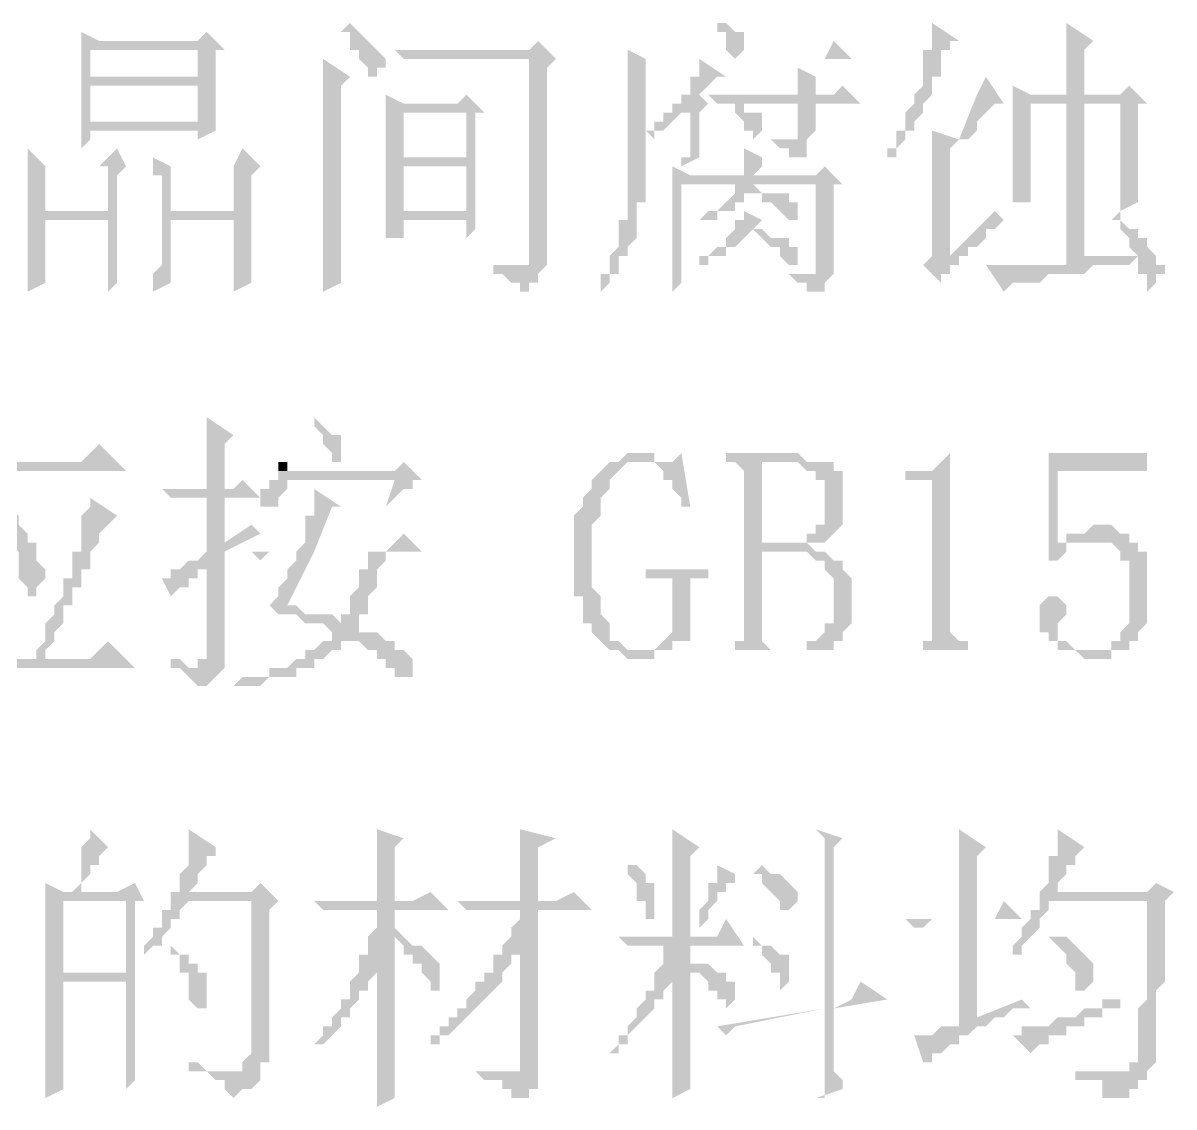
# Model space of a CAD drawing. Extents: x 51 to 246, y 3 to 417.
# Drawn here: x 193.53 to 198.97, y 334.52 to 339.64 of the extents above; entities that cross this region are included whole.
import ezdxf

# ---------------------------------------------------------------- set-up
doc = ezdxf.new("R2010")
doc.units = 0
doc.header["$MEASUREMENT"] = 0
doc.layers.add('_____1', color=160, linetype='Continuous')

msp = doc.modelspace()

# ---------------------------------------------------------------- hatches: boundary and pattern name
at = {"layer": '_____1'}
for points in [[(195.072, 339.6399), (195.0296, 339.5977), (195.072, 339.5977), (195.072, 339.513), (195.1144, 339.513), (195.1144, 339.4706), (195.1567, 339.4284), (195.1567, 339.386), (195.1991, 339.386), (195.1991, 339.4284), (195.2415, 339.4284), (195.2415, 339.4706)], [(196.7229, 339.2167), (196.6805, 339.2167), (196.6805, 339.005), (196.6385, 339.005), (196.6385, 338.9626), (196.7229, 339.005)], [(195.6645, 338.9626), (195.6222, 338.9626), (195.6222, 338.7511), (195.2415, 338.7511), (195.2415, 338.6239), (195.3259, 338.6239), (195.3259, 338.7087), (195.6645, 338.7087)], [(196.9771, 338.878), (196.8924, 338.878), (196.8924, 338.8356), (196.85, 338.7933), (196.8076, 338.7511), (196.7653, 338.7511), (196.7229, 338.7087), (196.8076, 338.7087), (196.8076, 338.7511), (196.8924, 338.7511), (196.8924, 338.7933), (196.9347, 338.7933), (196.9347, 338.8356), (196.9771, 338.8356)], [(194.6062, 338.7087), (194.5218, 338.7087), (194.5218, 338.497), (194.1832, 338.497), (194.1408, 338.4546), (194.1408, 338.37), (194.2252, 338.4122), (194.2252, 338.497), (194.6062, 338.497)], [(195.6645, 338.7087), (195.6222, 338.7087), (195.6222, 338.6239), (195.6645, 338.6663)], [(197.0195, 338.6663), (196.9771, 338.6663), (197.0615, 338.5816), (197.1039, 338.5816), (197.1039, 338.5394), (197.1463, 338.497), (197.1887, 338.497), (197.1887, 338.5816), (197.1463, 338.5816), (197.1463, 338.6239), (197.0615, 338.6239)], [(194.6062, 338.497), (194.5218, 338.497), (194.5218, 338.37), (194.6062, 338.4122)], [(194.9028, 337.7773), (194.9028, 337.7349), (194.9449, 337.6927), (194.9449, 337.6504), (194.9872, 337.608), (194.9872, 337.5656), (195.0296, 337.5656), (195.0296, 337.6927), (194.9872, 337.6927)], [(194.7333, 337.5232), (194.7757, 337.5232), (194.7757, 337.5656), (194.7333, 337.5656)], [(195.2415, 337.1424), (195.1567, 337.1424), (195.1567, 337.0576), (195.1144, 337.0576), (195.1144, 336.9731), (195.072, 336.9307), (195.072, 336.8459), (195.0296, 336.8459), (195.0296, 336.8036), (194.9028, 336.8036), (194.9449, 336.8036), (194.9872, 336.7614), (194.9872, 336.719), (194.9449, 336.719), (194.9028, 336.6766), (194.8605, 336.6766), (194.8605, 336.6344), (194.8181, 336.6344), (194.7757, 336.592), (194.691, 336.592), (194.691, 336.5497), (194.5638, 336.5497), (194.5218, 336.5073), (194.6486, 336.5073), (194.691, 336.5497), (194.8181, 336.5497), (194.8181, 336.592), (194.9028, 336.592), (194.9028, 336.6344), (194.9449, 336.6344), (194.9872, 336.6766), (195.0296, 336.6766), (195.0296, 336.719), (195.072, 336.719), (195.1991, 336.7614), (195.1144, 336.7614), (195.1144, 336.8459), (195.1567, 336.8459), (195.1567, 336.9307), (195.1991, 336.9731), (195.1991, 337.0576), (195.2415, 337.1)], [(197.0195, 335.6606), (196.9771, 335.6183), (197.0195, 335.6183), (197.0195, 335.5761), (197.1039, 335.4913), (197.1039, 335.4489), (197.1463, 335.4489), (197.1887, 335.4913), (197.1887, 335.5337), (197.1039, 335.6183), (197.0615, 335.6183)], [(195.3259, 335.322), (195.2835, 335.322), (195.3259, 335.2796), (195.3259, 335.2372), (195.3683, 335.2372), (195.3683, 335.195), (195.4106, 335.195), (195.4106, 335.1527), (195.453, 335.1103), (195.453, 335.0679), (195.4954, 335.0679), (195.4954, 335.195), (195.4106, 335.2796), (195.3683, 335.2796)], [(198.4165, 335.322), (198.3741, 335.322), (198.4585, 335.2372), (198.4585, 335.195), (198.5009, 335.1527), (198.5009, 335.0679), (198.5433, 335.0679), (198.5856, 335.1103), (198.5856, 335.195), (198.5433, 335.2372), (198.5009, 335.2796), (198.4585, 335.322)], [(194.2252, 335.2796), (194.2252, 335.2372), (194.2676, 335.2372), (194.2676, 335.1527), (194.3099, 335.1527), (194.3099, 335.0257), (194.3523, 334.9833), (194.3947, 334.9833), (194.3947, 335.1527), (194.3523, 335.1527), (194.3523, 335.195), (194.3099, 335.195), (194.3099, 335.2372), (194.2676, 335.2372)], [(194.3099, 334.7293), (194.3099, 334.6869), (194.3947, 334.6869), (194.4371, 334.6447), (194.4794, 334.6447), (194.4794, 334.6023), (194.5218, 334.5599), (194.5638, 334.6023), (194.6062, 334.6023), (194.6486, 334.6447), (194.6486, 334.6869), (194.3947, 334.6869), (194.3523, 334.7293)]]:
    msp.add_hatch(color=7, dxfattribs=at).paths.add_polyline_path(points)
for points in [[(196.8076, 339.6399), (196.8076, 339.5977), (196.85, 339.5977), (196.85, 339.513), (196.8924, 339.4706), (196.469, 339.4706), (196.8924, 339.4706), (196.9347, 339.513), (196.9347, 339.5977), (196.8924, 339.5977), (196.85, 339.6399)], [(197.8236, 339.6399), (197.8236, 339.513), (197.7812, 339.513), (197.7812, 339.3436), (197.7388, 339.3013), (197.8236, 339.3013), (197.8236, 339.386), (197.866, 339.386), (197.866, 339.513), (197.9083, 339.513), (197.9083, 339.5553), (197.9507, 339.5553)], [(198.4585, 339.6399), (198.4585, 339.3013), (198.2894, 339.3013), (198.5433, 339.3013), (198.5433, 339.513), (198.5856, 339.5553)], [(193.8021, 339.5977), (193.8021, 339.5553), (193.8865, 339.5553)], [(194.3947, 339.5977), (194.3523, 339.5553), (193.8021, 339.5553), (193.8021, 339.3436), (193.8445, 339.386), (193.8445, 339.513), (194.4794, 339.513)], [(194.4794, 339.513), (194.3523, 339.513), (194.3523, 339.386), (193.8445, 339.386), (193.8021, 339.3436), (194.3523, 339.3436), (194.3523, 339.1743), (193.8445, 339.1743), (194.4371, 339.1743), (194.4371, 339.513)], [(195.9612, 339.5553), (195.9188, 339.513), (195.2835, 339.513), (195.3259, 339.4706), (196.0456, 339.4706)], [(197.3582, 339.5553), (197.3158, 339.4706), (196.3842, 339.4706), (196.3842, 338.7087), (196.3418, 338.7087), (196.3418, 338.5816), (196.2998, 338.5394), (196.2998, 338.4546), (196.2574, 338.4546), (196.2574, 338.37), (196.2151, 338.37), (196.2574, 338.37), (196.2998, 338.4122), (196.2998, 338.4546), (196.3418, 338.4546), (196.3418, 338.5394), (196.3842, 338.5394), (196.3842, 338.5816), (196.4266, 338.6239), (196.4266, 338.7933), (196.469, 338.7933), (196.469, 339.4706), (197.4426, 339.4706)], [(196.3842, 339.513), (196.3842, 339.4706), (196.8924, 339.4706), (196.469, 339.4706)], [(194.9449, 339.4706), (194.9449, 338.37), (195.0296, 338.4122), (195.0296, 339.3436), (195.072, 339.386)], [(196.0456, 339.4706), (195.9188, 339.4706), (195.9188, 338.497), (195.7069, 338.497), (195.7493, 338.497), (195.7493, 338.4546), (195.7917, 338.4546), (195.834, 338.4122), (195.8764, 338.4122), (195.8764, 338.37), (195.9188, 338.37), (195.9188, 338.4122), (195.9612, 338.4122), (195.9612, 338.4546), (196.0032, 338.497), (196.0032, 339.4284)], [(196.7229, 339.4706), (196.7229, 339.386), (196.6805, 339.386), (196.6805, 339.3013), (196.6385, 339.3013), (196.6385, 339.2591), (196.5961, 339.2591), (196.5961, 339.2167), (196.5537, 339.2167), (196.5537, 339.1743), (196.5113, 339.1743), (196.5113, 339.1319), (196.469, 339.1319), (196.5113, 339.0897), (196.5113, 339.1319), (196.5537, 339.1319), (196.6385, 339.2167), (196.7229, 339.2167), (196.7653, 339.2591), (196.7229, 339.3013), (196.8076, 339.386), (196.85, 339.386)], [(197.1887, 339.4284), (197.1887, 339.3013), (197.2734, 339.3013), (197.2734, 339.386)], [(198.0778, 339.386), (198.0355, 339.3013), (197.7388, 339.3013), (198.0355, 339.3013), (197.9507, 339.0897), (197.9931, 339.0897), (198.0355, 339.1319), (198.0355, 339.1743), (198.1199, 339.2591), (198.1622, 339.2591)], [(193.8021, 339.3436), (193.8021, 339.1743), (194.3523, 339.1319), (194.3523, 339.0897), (194.4371, 339.1319), (194.4371, 339.1743), (193.8445, 339.1743), (193.8445, 339.3436), (194.3523, 339.3436)], [(195.2415, 339.3013), (195.2415, 339.2167), (195.3259, 339.2591)], [(195.6222, 339.3013), (195.5801, 339.2591), (195.3259, 339.2591), (195.2415, 339.2167), (195.2415, 339.005), (195.3259, 339.005), (195.3259, 339.2167), (195.7069, 339.2167)], [(197.4002, 339.3436), (197.3582, 339.3013), (196.7653, 339.3013), (196.8076, 339.2591), (197.4849, 339.2591)], [(197.7388, 339.3013), (197.7388, 339.2591), (197.6968, 339.2167), (197.6968, 339.1319), (197.6544, 339.1319), (197.6544, 339.0473), (197.6121, 339.0473), (197.6121, 339.005), (197.6544, 339.005), (197.6544, 339.0473), (197.6968, 339.0897), (197.6968, 339.1319), (197.7388, 339.1319), (197.7388, 339.1743), (197.7812, 339.2167), (197.7812, 339.2591), (197.8236, 339.3013), (198.0355, 339.3013)], [(198.2046, 339.3436), (198.2046, 338.878), (198.7128, 338.878), (198.7128, 338.7511), (198.7972, 338.7933), (198.7972, 338.878), (198.2894, 338.878), (198.2894, 339.2591), (198.8395, 339.2591), (198.5433, 339.3013), (198.2894, 339.3013)], [(198.7551, 339.3436), (198.7128, 339.3013), (198.5433, 339.3013), (198.8395, 339.2591)], [(196.8924, 339.2591), (196.8924, 339.2167), (196.9347, 339.1743), (196.9347, 339.1319), (196.9771, 339.1319), (196.9771, 339.0897), (197.0195, 339.1319), (197.0195, 339.2167), (196.9347, 339.2167), (196.9347, 339.2591)], [(197.2734, 339.2591), (197.1887, 339.2591), (197.1887, 339.0897), (197.0195, 339.0897), (197.0615, 339.0897), (197.1039, 339.0473), (197.1463, 339.0473), (197.1463, 339.005), (197.231, 339.005), (197.231, 339.0897), (197.2734, 339.1319)], [(198.5433, 339.2591), (198.4585, 339.2591), (198.4585, 338.878), (198.2894, 338.878), (198.5433, 338.878)], [(198.8395, 339.2591), (198.7128, 339.2591), (198.7128, 338.878), (198.5433, 338.878), (198.7972, 338.878), (198.7972, 339.2591)], [(195.7069, 339.2167), (195.6222, 339.2167), (195.6222, 339.005), (195.2415, 339.005), (195.2415, 338.7511), (195.3259, 338.7511), (195.3259, 338.9626), (195.6645, 338.9626), (195.6645, 339.2167)], [(193.8021, 339.1743), (193.8021, 339.0473), (193.8445, 339.0897), (193.8445, 339.1319), (194.3523, 339.1319)], [(197.8236, 339.1319), (197.8236, 338.5394), (197.9083, 338.5394), (197.9083, 339.0473), (197.9507, 339.0897)], [(197.0195, 339.0897), (197.1463, 339.0897), (197.0615, 339.0897)], [(193.5479, 339.0473), (193.5479, 338.9626), (193.6326, 338.9626)], [(193.9713, 339.0473), (193.8865, 338.9626), (193.5479, 338.9626), (193.5479, 338.7087), (193.9289, 338.7087), (193.9289, 338.497), (193.6326, 338.497), (193.9713, 338.497), (193.9713, 338.7511), (193.6326, 338.7511), (193.6326, 338.9626), (194.0137, 338.9626)], [(194.5638, 339.0473), (194.5218, 338.9626), (194.1408, 338.9626), (194.1408, 338.9202), (194.1832, 338.9202), (194.1832, 338.7511), (194.2252, 338.7511), (194.2252, 338.9626), (194.6486, 338.9626)], [(196.9347, 339.0473), (196.9347, 338.9202), (196.9771, 338.9202), (197.0195, 338.9626), (197.0195, 339.005)], [(194.1408, 339.005), (194.1408, 338.9626), (194.2252, 338.9626)], [(194.0137, 338.9626), (193.9289, 338.9626), (193.9289, 338.7511), (193.6326, 338.7511), (193.9713, 338.7511), (193.9713, 338.9202)], [(194.6486, 338.9626), (194.5218, 338.9626), (194.5218, 338.7511), (194.1832, 338.7511), (194.1832, 338.497), (194.2252, 338.497), (194.2252, 338.7087), (194.6062, 338.7087), (194.6062, 338.9202)], [(196.5961, 338.9626), (196.5961, 338.9202), (196.6805, 338.9202)], [(197.3158, 338.9626), (197.2734, 338.9202), (196.5961, 338.9202), (196.5961, 338.37), (196.6385, 338.4122), (196.6385, 338.878), (197.4002, 338.878)], [(196.9771, 338.878), (196.9771, 338.8356), (197.0195, 338.8356), (197.0195, 338.7933), (197.0615, 338.7933), (197.1463, 338.7087), (197.1887, 338.7087), (197.1887, 338.7933), (197.1463, 338.7933), (197.1463, 338.8356), (197.0195, 338.8356)], [(197.4002, 338.878), (197.2734, 338.878), (197.2734, 338.4546), (197.1039, 338.4546), (197.1463, 338.4546), (197.1887, 338.4122), (197.231, 338.4122), (197.231, 338.37), (197.3158, 338.37), (197.3158, 338.4122), (197.3582, 338.4546), (197.3582, 338.878)], [(198.4585, 338.878), (198.4585, 338.497), (198.0778, 338.497), (198.1622, 338.37), (198.2046, 338.4122), (198.3317, 338.4122), (198.3741, 338.4546), (198.5433, 338.4546), (198.5856, 338.497), (198.7551, 338.497), (198.7972, 338.5394), (198.5433, 338.5394), (198.5433, 338.878), (198.7128, 338.878)], [(198.2046, 338.878), (198.2046, 338.7933), (198.2894, 338.7933), (198.2894, 338.878), (198.4585, 338.878)], [(196.9347, 338.7511), (196.9347, 338.7087), (196.8924, 338.7087), (196.8924, 338.6663), (196.85, 338.6239), (196.85, 338.5816), (196.8076, 338.5816), (196.7653, 338.5394), (196.7229, 338.5394), (196.7229, 338.497), (196.7653, 338.497), (196.7653, 338.5394), (196.85, 338.5394), (196.85, 338.5816), (196.8924, 338.5816), (196.9771, 338.6663), (197.0195, 338.6663), (196.9771, 338.6663), (197.0195, 338.7087)], [(198.1199, 338.7511), (197.9083, 338.5394), (197.8236, 338.5394), (197.7812, 338.497), (197.866, 338.4122), (197.866, 338.4546), (197.9083, 338.4546), (197.9083, 338.497), (197.9507, 338.497), (197.9507, 338.5394), (197.9931, 338.5394), (197.9931, 338.5816), (198.0355, 338.5816), (198.0778, 338.6239), (198.0778, 338.6663), (198.1199, 338.6663), (198.1622, 338.7087)], [(198.7128, 338.7511), (198.6704, 338.7087), (198.7128, 338.7087), (198.7128, 338.6663), (198.7551, 338.6239), (198.7551, 338.5816), (198.7972, 338.5394), (198.5433, 338.5394), (198.7972, 338.5394), (198.7972, 338.4546), (198.8395, 338.4546), (198.8395, 338.37), (198.8819, 338.4122), (198.8819, 338.4546), (198.9243, 338.4546), (198.9243, 338.497), (198.8819, 338.497), (198.8819, 338.5394), (198.8395, 338.5816), (198.8395, 338.6239), (198.7972, 338.6239), (198.7972, 338.6663), (198.7551, 338.6663), (198.7128, 338.7087)], [(193.5479, 338.7087), (193.5479, 338.37), (193.6326, 338.4122), (193.6326, 338.497), (193.9713, 338.497), (193.6326, 338.497), (193.6326, 338.7087), (193.9289, 338.7087)], [(195.7069, 338.5394), (195.7069, 338.497), (195.8764, 338.497), (195.7069, 338.497)], [(193.9713, 338.497), (193.9289, 338.497), (193.9289, 338.37), (193.9713, 338.4122), (193.9713, 338.4546)], [(194.3947, 337.7773), (194.3947, 337.4387), (194.4794, 337.4387), (194.4794, 337.6504), (194.5218, 337.6927)], [(193.8865, 337.6504), (193.8021, 337.5656), (192.9977, 337.5656), (192.9129, 337.5232), (192.9129, 336.9307), (192.8706, 336.8883), (192.8706, 336.7614), (192.8282, 336.719), (192.8282, 336.6344), (192.7862, 336.592), (192.7862, 336.5497), (192.7438, 336.5073), (192.7862, 336.5073), (192.7862, 336.5497), (192.8282, 336.5497), (192.8282, 336.592), (192.8706, 336.6344), (192.8706, 336.6766), (192.9129, 336.719), (192.9129, 336.7614), (192.9553, 336.8036), (192.9553, 336.9731), (192.9977, 337.0153), (192.9977, 337.5232), (194.0137, 337.5232)], [(196.4266, 337.608), (196.3842, 337.608), (196.3418, 337.5656), (196.2998, 337.5656), (196.2151, 337.481), (196.2151, 337.4387), (196.1727, 337.3963), (196.1727, 337.3539), (196.1303, 337.3117), (196.1303, 336.9307), (196.1727, 336.9307), (196.1727, 336.8036), (196.2151, 336.8036), (196.2151, 336.7614), (196.2998, 336.6766), (196.3418, 336.6766), (196.3842, 336.6344), (196.5113, 336.6344), (196.5113, 336.6766), (196.5537, 336.6766), (196.3842, 336.6766), (196.3418, 336.719), (196.2998, 336.719), (196.2998, 336.8036), (196.2574, 336.8459), (196.2574, 336.9307), (196.2151, 336.9731), (196.2151, 337.2693), (196.2574, 337.3117), (196.2574, 337.3963), (196.2998, 337.4387), (196.2998, 337.481), (196.3842, 337.5656), (196.5537, 337.5656), (196.5113, 337.5656), (196.5113, 337.608), (196.469, 337.608)], [(196.6385, 337.608), (196.5961, 337.5656), (196.4266, 337.5656), (196.5113, 337.5656), (196.5537, 337.5232), (196.5537, 337.481), (196.5961, 337.481), (196.5961, 337.4387), (196.6385, 337.3963), (196.6385, 337.3539), (196.6805, 337.3539)], [(197.1463, 337.608), (196.85, 337.608), (196.85, 337.5656), (197.1887, 337.5656), (197.231, 337.5232), (197.2734, 337.5232), (197.2734, 337.481), (197.3158, 337.481), (197.3158, 337.2693), (197.2734, 337.2693), (197.2734, 337.227), (197.231, 337.227), (197.231, 337.1846), (197.0195, 337.1846), (197.3158, 337.1846), (197.4002, 337.2693), (197.4002, 337.5232), (197.3582, 337.5232), (197.3582, 337.5656), (197.231, 337.5656), (197.1887, 337.608)], [(197.9083, 337.608), (197.866, 337.5656), (197.8236, 337.5232), (197.6968, 337.5232), (197.6968, 337.481), (197.8236, 337.481), (197.8236, 336.719), (197.7812, 336.719), (197.7812, 336.6766), (197.6968, 336.6766), (198.0778, 336.6766), (197.9931, 336.6766), (197.9931, 336.719), (197.9507, 336.719), (197.9083, 336.7614)], [(198.8395, 337.608), (198.3741, 337.608), (198.3741, 337.1), (198.4165, 337.1), (198.4585, 337.1424), (198.4165, 337.1424), (198.4165, 337.5232), (198.8395, 337.5232)], [(195.3259, 337.5656), (195.2835, 337.5232), (194.7333, 337.5232), (195.2835, 337.481), (195.2415, 337.3539), (195.3259, 337.4387), (195.3683, 337.4387), (195.3683, 337.481), (195.4106, 337.481)], [(196.85, 337.5656), (196.8924, 337.5656), (196.9347, 337.5232), (196.9347, 336.719), (196.8924, 336.719), (196.8924, 336.6766), (197.0615, 336.6766), (197.0195, 336.719), (197.0195, 337.1424), (197.2734, 337.1424), (197.231, 337.1846), (197.0195, 337.1846), (197.0195, 337.5656), (197.1039, 337.5656)], [(194.7333, 337.5232), (194.7333, 337.481), (194.691, 337.481), (194.691, 337.4387), (194.6486, 337.4387), (194.6486, 337.3539), (194.7333, 337.3539), (194.7333, 337.3963), (194.7757, 337.4387), (194.7757, 337.481), (195.2835, 337.481)], [(194.5638, 337.481), (194.5218, 337.4387), (194.1832, 337.4387), (194.2252, 337.3963), (194.6486, 337.3963)], [(193.4211, 337.4387), (193.3787, 337.3963), (193.4211, 337.3539), (193.4211, 337.3117), (193.4635, 337.2693), (193.4635, 337.1846), (193.5055, 337.1424), (193.5055, 337.0153), (193.5479, 336.9731), (193.5479, 336.9307), (193.5903, 336.9307), (193.5903, 336.9731), (193.6326, 337.0153), (193.6326, 337.0576), (193.5903, 337.1), (193.5903, 337.1846), (193.5479, 337.1846), (193.5479, 337.227), (193.5055, 337.2693), (193.5055, 337.3117), (193.4211, 337.3963)], [(193.8445, 337.3963), (193.8445, 337.3539), (193.8021, 337.3117), (193.8021, 337.1424), (193.7597, 337.1424), (193.7597, 337.0153), (193.7174, 337.0153), (193.7174, 336.9307), (193.675, 336.8883), (193.675, 336.8459), (193.6326, 336.8036), (193.6326, 336.719), (193.5903, 336.6766), (193.5903, 336.6344), (193.6326, 336.6344), (193.6326, 336.6766), (193.675, 336.719), (193.675, 336.7614), (193.7174, 336.8036), (193.7174, 336.8883), (193.7597, 336.8883), (193.7597, 336.9731), (193.8021, 336.9731), (193.8021, 337.0576), (193.8445, 337.0576), (193.8445, 337.1424), (193.8865, 337.1846), (193.8865, 337.227), (193.9289, 337.2693), (193.9713, 337.3117)], [(194.4794, 337.3963), (194.3947, 337.3963), (194.3947, 337.1424), (194.4794, 337.1846)], [(194.9028, 337.4387), (194.9028, 337.3117), (194.8605, 337.3117), (194.8605, 337.1846), (194.8181, 337.1424), (194.9028, 337.1424), (194.9872, 337.3539), (195.0296, 337.3539)], [(194.6062, 337.2693), (194.4794, 337.1846), (194.3947, 337.1424), (194.3523, 337.1), (194.3099, 337.1), (194.3947, 337.0576), (194.3947, 336.6344), (194.3523, 336.6344), (194.3523, 336.592), (194.3099, 336.592), (194.4794, 336.592), (194.4794, 337.1424), (194.6486, 337.227)], [(195.3259, 337.227), (195.2415, 337.1424), (194.6062, 337.1424), (194.6486, 337.1), (194.691, 337.1424), (195.4106, 337.1424)], [(198.4585, 337.227), (198.4585, 337.1846), (198.4165, 337.1846), (198.4165, 337.1424), (198.4585, 337.1424), (198.4585, 337.1846), (198.5856, 337.1846)], [(198.628, 337.2693), (198.5856, 337.2693), (198.5433, 337.227), (198.4585, 337.227), (198.5856, 337.1846), (198.6704, 337.1846), (198.7128, 337.1424), (198.7128, 337.1), (198.7551, 337.1), (198.7551, 336.8036), (198.7128, 336.7614), (198.7128, 336.719), (198.6704, 336.719), (198.6704, 336.6766), (198.4585, 336.6766), (198.5009, 336.6766), (198.5433, 336.6344), (198.6704, 336.6344), (198.6704, 336.6766), (198.7551, 336.6766), (198.7551, 336.719), (198.7972, 336.719), (198.7972, 336.7614), (198.8395, 336.8036), (198.8395, 337.1424), (198.7972, 337.1424), (198.7972, 337.1846), (198.7551, 337.1846), (198.7551, 337.227), (198.7128, 337.227), (198.6704, 337.2693)], [(194.9028, 337.1424), (194.8181, 337.1424), (194.8181, 337.1), (194.7757, 337.0576), (194.7757, 337.0153), (194.7333, 336.9731), (194.7333, 336.9307), (194.691, 336.8883), (194.7333, 336.8459), (194.8181, 336.8459), (194.8605, 336.8036), (195.0296, 336.8036), (194.9872, 336.8459), (194.8605, 336.8459), (194.8181, 336.8883), (194.7757, 336.8883)], [(197.2734, 337.1424), (197.1463, 337.1424), (197.231, 337.1424), (197.2734, 337.1), (197.3158, 337.1), (197.3158, 337.0576), (197.3582, 337.0153), (197.3582, 336.8036), (197.3158, 336.8036), (197.3158, 336.7614), (197.2734, 336.719), (197.231, 336.719), (197.231, 336.6766), (196.85, 336.6766), (197.3582, 336.6766), (197.3582, 336.719), (197.4002, 336.719), (197.4002, 336.7614), (197.4426, 336.8036), (197.4426, 337.0153), (197.4002, 337.0576), (197.4002, 337.1), (197.3582, 337.1), (197.3158, 337.1424)], [(194.3099, 337.1), (194.2676, 337.0576), (194.2252, 337.0576), (194.2252, 337.0153), (194.1832, 337.0153), (194.2252, 336.9307), (194.2676, 336.9731), (194.3099, 336.9731), (194.3099, 337.0153), (194.3523, 337.0153), (194.3523, 337.0576), (194.3947, 337.0576)], [(196.7653, 337.0576), (196.469, 337.0576), (196.469, 337.0153), (196.5961, 337.0153), (196.5961, 336.7614), (196.5537, 336.719), (196.6805, 336.719), (196.6805, 337.0153), (196.7653, 337.0153)], [(198.3741, 336.9307), (198.3317, 336.8883), (198.3317, 336.7614), (198.3741, 336.7614), (198.3741, 336.719), (198.4165, 336.719), (198.4165, 336.6766), (198.5856, 336.6766), (198.5009, 336.6766), (198.4585, 336.719), (198.4165, 336.719), (198.4165, 336.8036), (198.4585, 336.8459), (198.4585, 336.8883), (198.4165, 336.9307)], [(195.1991, 336.7614), (195.072, 336.719), (195.1144, 336.719), (195.1567, 336.6766), (195.1991, 336.6766), (195.1991, 336.6344), (195.2415, 336.6344), (195.2415, 336.592), (195.2835, 336.592), (195.2835, 336.5497), (195.3683, 336.5497), (195.3683, 336.6344), (195.3259, 336.6766), (195.2835, 336.6766), (195.2835, 336.719), (195.2415, 336.719)], [(193.9289, 336.719), (193.8445, 336.6344), (192.9553, 336.6344), (192.9977, 336.592), (194.056, 336.592)], [(196.5537, 336.719), (196.5113, 336.6766), (196.469, 336.6766), (196.5961, 336.6766), (196.5961, 336.719), (196.6385, 336.719)], [(194.2252, 336.6344), (194.2252, 336.592), (194.2676, 336.592), (194.3099, 336.5497), (194.3523, 336.5073), (194.3947, 336.5073), (194.4794, 336.592), (194.3099, 336.592), (194.2676, 336.6344)], [(193.8445, 335.83), (193.8445, 335.7876), (193.8021, 335.7452), (193.8021, 335.5761), (193.7597, 335.5337), (193.8021, 335.5337), (193.8021, 335.5761), (193.8445, 335.6183), (193.8445, 335.6606), (193.8865, 335.6606), (193.8865, 335.703), (193.9289, 335.7452)], [(194.3099, 335.83), (194.3099, 335.6606), (194.2676, 335.6183), (194.2676, 335.5337), (194.2252, 335.5337), (194.2252, 335.4913), (194.6062, 335.4913), (194.6062, 334.7716), (194.5638, 334.7293), (194.5638, 334.6869), (194.5218, 334.6869), (194.6486, 334.6869), (194.6486, 334.7293), (194.691, 334.7293), (194.691, 335.4489), (194.7333, 335.4913), (194.3099, 335.5337), (194.3523, 335.5761), (194.3523, 335.6183), (194.3947, 335.6606), (194.3947, 335.703), (194.4371, 335.703), (194.4371, 335.7452)], [(195.1991, 335.83), (195.1991, 335.4913), (195.2835, 335.4913), (195.2835, 335.7452), (195.3259, 335.7876)], [(195.8764, 335.83), (195.8764, 335.4913), (195.9612, 335.4913), (195.9612, 335.7452), (196.0456, 335.7876)], [(196.5961, 335.83), (196.5961, 335.322), (196.6805, 335.322), (196.6805, 335.703), (196.7229, 335.7452)], [(197.2734, 335.83), (197.3158, 335.7876), (197.3158, 334.9833), (197.3582, 334.9833), (197.3582, 335.7452), (197.4002, 335.7876)], [(197.9507, 335.83), (197.9507, 335.4066), (198.0355, 335.4066), (198.0355, 335.703), (198.0778, 335.7452)], [(198.4165, 335.83), (198.4165, 335.703), (198.3741, 335.703), (198.3741, 335.5761), (198.3317, 335.5337), (198.4165, 335.5337), (198.4165, 335.5761), (198.4585, 335.6183), (198.4585, 335.6606), (198.5009, 335.6606), (198.5009, 335.703), (198.5433, 335.7452)], [(196.3842, 335.6606), (196.3842, 335.6183), (196.4266, 335.5761), (196.4266, 335.4913), (196.469, 335.4913), (196.469, 335.4066), (196.5113, 335.4066), (196.5113, 335.5761), (196.469, 335.5761), (196.469, 335.6183), (196.4266, 335.6606)], [(196.8076, 335.6606), (196.8076, 335.5761), (196.7653, 335.5761), (196.7653, 335.4913), (196.7229, 335.4489), (196.7229, 335.3644), (196.7653, 335.4066), (196.7653, 335.4489), (196.8076, 335.4913), (196.8076, 335.5337), (196.85, 335.5337), (196.85, 335.5761), (196.8924, 335.5761), (196.8924, 335.6183)], [(193.6326, 335.5761), (193.6326, 335.5337), (193.7174, 335.5337)], [(194.056, 335.5761), (193.9713, 335.5337), (193.6326, 335.5337), (193.6326, 335.1527), (193.7174, 335.1527), (193.7174, 335.4913), (194.0984, 335.4913)], [(194.6486, 335.5761), (194.6062, 335.5337), (194.3099, 335.5337), (194.7333, 335.4913)], [(198.8819, 335.5761), (198.8395, 335.5337), (198.3317, 335.5337), (198.3317, 335.4489), (198.2894, 335.4489), (198.2894, 335.4066), (198.247, 335.3644), (198.247, 335.322), (198.2046, 335.2796), (198.2046, 335.2372), (198.1622, 335.2372), (198.247, 335.2372), (198.247, 335.2796), (198.3317, 335.3644), (198.3317, 335.4066), (198.3741, 335.4489), (198.3741, 335.4913), (198.8395, 335.4913), (198.9667, 335.5337)], [(194.0984, 335.4913), (194.0137, 335.4913), (194.0137, 335.1527), (193.6326, 335.1527), (193.6326, 334.5599), (193.7174, 334.6023), (193.7174, 334.7293), (194.056, 334.7293), (193.7174, 334.7293), (193.7174, 335.1103), (194.0137, 335.1103), (194.056, 335.1527), (194.056, 335.4913)], [(194.2252, 335.4913), (194.2252, 335.4489), (194.1832, 335.4489), (194.1832, 335.3644), (194.1408, 335.3644), (194.1408, 335.322), (194.0984, 335.2796), (194.0984, 335.2372), (194.1408, 335.2796), (194.1832, 335.2796), (194.1832, 335.322), (194.2252, 335.3644), (194.2252, 335.4066), (194.2676, 335.4066), (194.2676, 335.4489), (194.3099, 335.4913), (194.6062, 335.4913)], [(195.453, 335.5337), (195.3683, 335.4913), (194.9028, 335.4913), (194.9449, 335.4489), (195.5378, 335.4489)], [(196.1303, 335.5337), (196.0456, 335.4913), (195.5801, 335.4913), (195.6222, 335.4489), (196.2151, 335.4489)], [(198.1622, 335.4913), (198.1199, 335.4066), (197.6968, 335.4066), (197.7388, 335.3644), (197.7812, 335.3644), (197.8236, 335.4066), (198.247, 335.4066)], [(198.9667, 335.5337), (198.8395, 335.4913), (198.8395, 335.0257), (198.7972, 334.9833), (198.7972, 334.7293), (198.7551, 334.7293), (198.7551, 334.6869), (198.5009, 334.6869), (198.5009, 334.6447), (198.628, 334.6447), (198.628, 334.5599), (198.7551, 334.5599), (198.7551, 334.6023), (198.7972, 334.6023), (198.7972, 334.6447), (198.8395, 334.6447), (198.8395, 334.6869), (198.8819, 334.7293), (198.8819, 335.0679), (198.9243, 335.1103), (198.9243, 335.4913)], [(195.2835, 335.4489), (195.1991, 335.4489), (195.1991, 335.3644), (195.1567, 335.322), (195.1567, 335.2372), (195.1144, 335.2372), (195.1144, 335.1527), (195.072, 335.1103), (195.072, 335.0257), (195.0296, 335.0257), (195.0296, 334.9833), (194.9872, 334.941), (194.9872, 334.8986), (194.9449, 334.8986), (194.9449, 334.8564), (194.9028, 334.814), (194.9449, 334.814), (194.9872, 334.8564), (195.0296, 334.8986), (195.0296, 334.941), (195.072, 334.941), (195.072, 334.9833), (195.1144, 335.0257), (195.1144, 335.0679), (195.1567, 335.0679), (195.1567, 335.1103), (195.1991, 335.1527), (195.1991, 335.195), (195.2835, 335.195), (195.2835, 335.322), (195.3259, 335.322), (195.2835, 335.3644)], [(195.9612, 335.4489), (195.8764, 335.4489), (195.8764, 335.4066), (195.834, 335.3644), (195.834, 335.322), (195.8764, 335.2796), (195.8764, 334.6869), (195.6645, 334.6869), (195.7069, 334.6447), (195.7917, 334.6447), (195.7917, 334.6023), (195.834, 334.6023), (195.834, 334.5599), (195.9188, 334.5599), (195.9188, 334.6023), (195.9612, 334.6023), (195.9612, 334.6869)], [(196.85, 335.4066), (196.8076, 335.322), (196.3418, 335.322), (196.3842, 335.2796), (196.9347, 335.2796)], [(198.0355, 335.4066), (197.9507, 335.4066), (197.9507, 334.8986), (197.866, 334.8986), (197.8236, 334.8564), (197.7388, 334.8564), (197.7812, 334.7293), (197.8236, 334.7293), (197.8236, 334.7716), (197.866, 334.7716), (197.9083, 334.814), (197.9507, 334.814), (197.9507, 334.8564), (197.9931, 334.8564), (198.0355, 334.8986), (198.0778, 334.8986), (198.1199, 334.941), (198.0355, 334.941)], [(195.834, 335.322), (195.7917, 335.2796), (195.7917, 335.2372), (195.7493, 335.2372), (195.7493, 335.1527), (195.7069, 335.1527), (195.7069, 335.1103), (195.6645, 335.1103), (195.6645, 335.0679), (195.6222, 335.0257), (195.6222, 334.9833), (195.5801, 334.9833), (195.5801, 334.941), (195.5378, 334.941), (195.5378, 334.8986), (195.4954, 334.8986), (195.4954, 334.8564), (195.453, 334.8564), (195.453, 334.814), (195.4106, 334.814), (195.4954, 334.814), (195.4954, 334.8564), (195.5378, 334.8564), (195.5801, 334.8986), (195.7493, 335.0679), (195.7917, 335.1103), (195.7917, 335.1527), (195.834, 335.195), (195.834, 335.2372), (195.8764, 335.2372), (195.8764, 335.2796)], [(196.9771, 335.322), (196.9771, 335.2796), (197.0195, 335.2796), (197.0195, 335.2372), (197.0615, 335.195), (197.0615, 335.1527), (197.1039, 335.1527), (197.1039, 335.0679), (197.1463, 335.1103), (197.1463, 335.2372), (197.1039, 335.2372), (197.0615, 335.2796), (197.0195, 335.2796)], [(196.6805, 335.2796), (196.5537, 335.2796), (196.5537, 335.195), (196.6805, 335.195), (196.6805, 335.1527), (196.7229, 335.1527), (196.7653, 335.1103), (196.7653, 335.0679), (196.8076, 335.0679), (196.8076, 335.0257), (196.85, 335.0257), (196.85, 334.9833), (196.8924, 335.0257), (196.8924, 335.1103), (196.85, 335.1103), (196.85, 335.1527), (196.8076, 335.1527), (196.7653, 335.195), (196.6805, 335.195)], [(195.2835, 335.195), (195.1991, 335.195), (195.1991, 334.5177), (195.2835, 334.5599), (195.2835, 335.1527)], [(196.5537, 335.195), (196.5113, 335.1527), (196.5961, 335.1527), (196.5961, 334.5599), (196.6805, 334.6023), (196.6805, 335.195)], [(194.056, 335.1527), (194.0137, 335.1103), (194.0137, 334.7293), (193.7174, 334.7293), (194.056, 334.7293), (194.056, 335.1103)], [(196.5113, 335.1527), (196.5113, 335.0679), (196.469, 335.0679), (196.469, 335.0257), (196.4266, 334.9833), (196.4266, 334.941), (196.3842, 334.8986), (196.3842, 334.8564), (196.3418, 334.8564), (196.3418, 334.814), (196.2998, 334.7716), (196.3418, 334.7716), (196.3418, 334.814), (196.3842, 334.814), (196.3842, 334.8564), (196.5113, 334.9833), (196.5113, 335.0257), (196.5537, 335.0257), (196.5537, 335.0679), (196.5961, 335.1103), (196.5961, 335.1527)], [(197.4849, 335.1103), (197.4426, 335.0257), (197.3582, 334.9833), (197.3158, 334.9833), (196.8076, 334.8986), (196.85, 334.8564), (196.8924, 334.8986), (197.3158, 334.9833), (197.3582, 334.9833), (197.6121, 335.0257)], [(198.247, 335.0257), (198.0355, 334.941), (198.1622, 334.941), (198.2046, 334.9833), (198.2894, 334.9833)], [(198.7128, 335.0257), (198.628, 335.0257), (198.628, 334.9833), (198.5433, 334.9833), (198.5009, 334.941), (198.4165, 334.941), (198.3741, 334.8986), (198.247, 334.8986), (198.247, 334.8564), (198.2046, 334.8564), (198.2894, 334.7716), (198.3317, 334.814), (198.3741, 334.814), (198.3741, 334.8564), (198.4585, 334.8564), (198.4585, 334.8986), (198.5433, 334.8986), (198.5433, 334.941), (198.628, 334.941), (198.628, 334.9833), (198.7128, 334.9833), (198.7128, 335.0257), (198.7551, 335.0257)], [(197.3582, 334.9833), (197.3158, 334.9833), (197.3158, 334.5599), (197.2734, 334.5599), (197.4002, 334.6023), (197.4002, 334.6447), (197.3582, 334.6869), (197.3582, 334.941)], [(194.056, 334.7293), (194.0137, 334.7293), (194.0137, 334.6023), (194.056, 334.6447), (194.056, 334.6869)], [(195.6645, 334.6869), (195.8764, 334.6869), (195.7069, 334.6869)]]:
    msp.add_hatch(color=7, dxfattribs=at).paths.add_polyline_path(points, is_closed=False)

doc.saveas('drawing.dxf')
